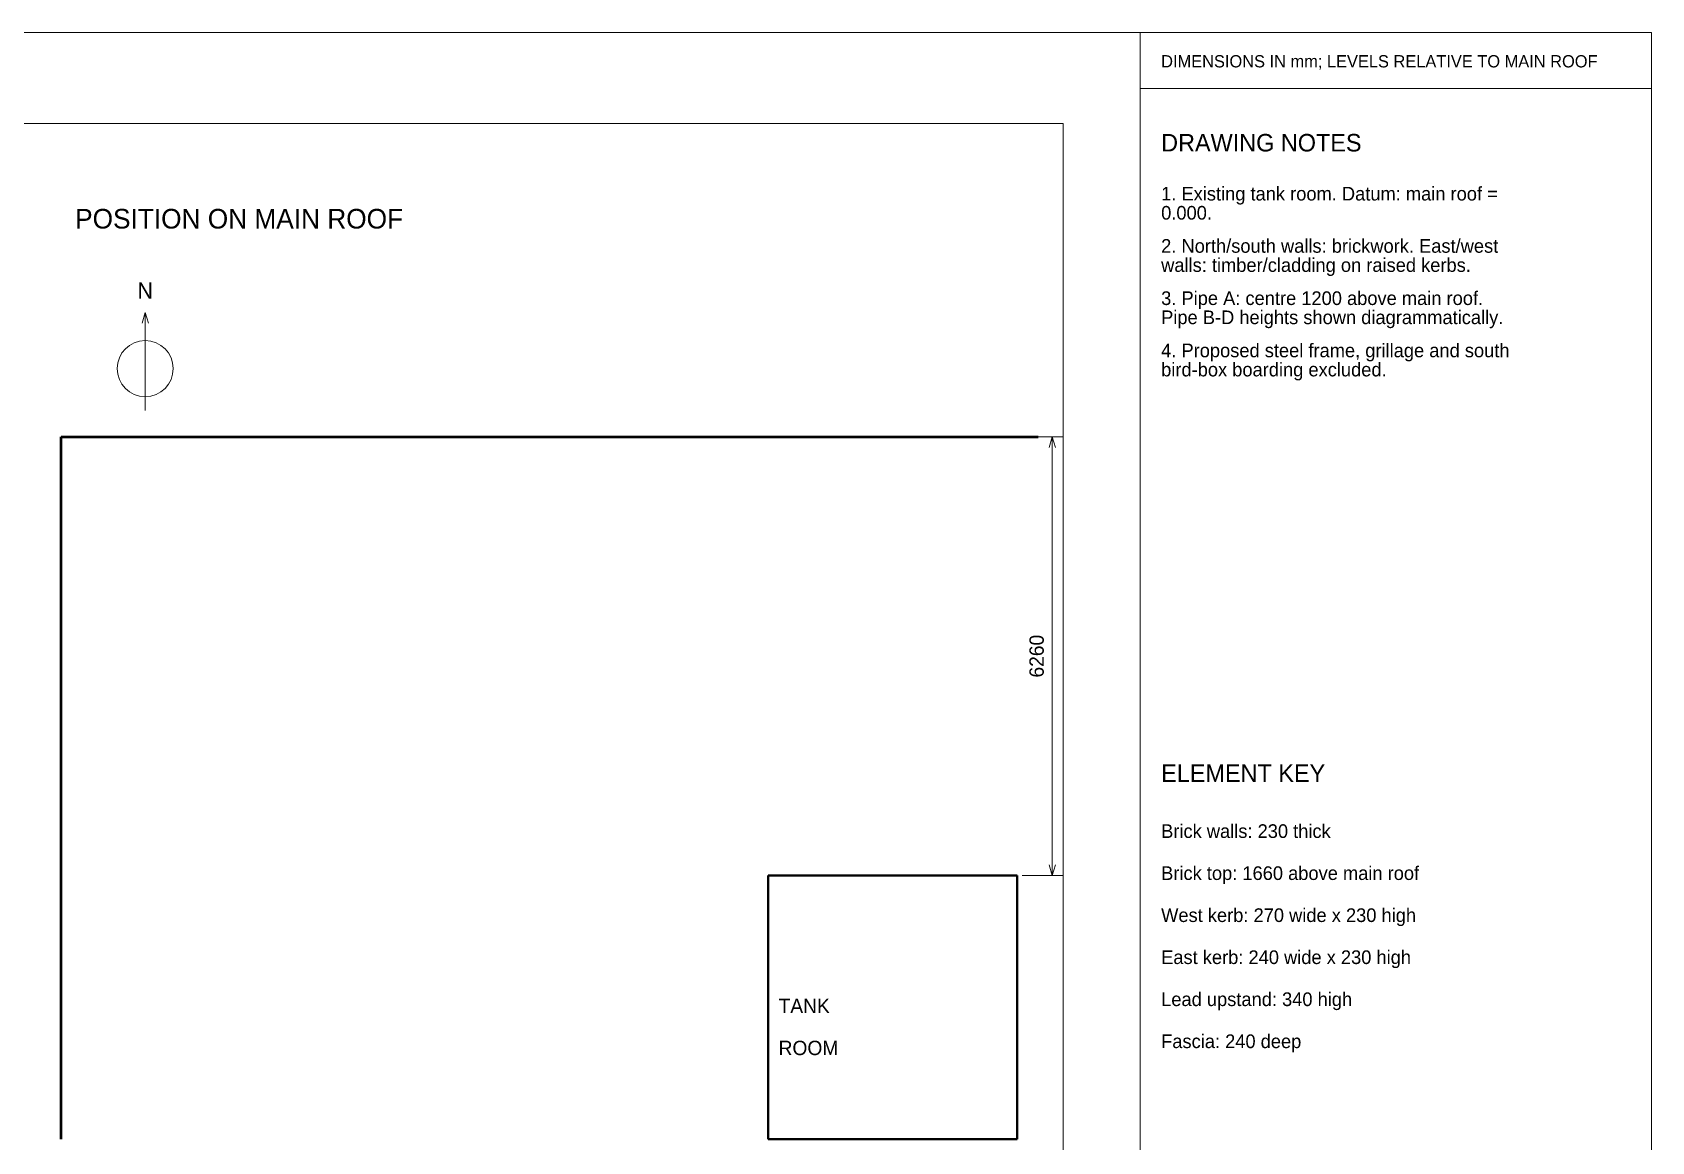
# Paper-space layout '03 Survey and Location' of a CAD drawing. Header units: millimetres. Extents: x 5 to 415, y 7 to 290.
# Drawn here: x 183.9 to 415, y 131.7 to 290 of the extents above; entities that cross this region are included whole.
import ezdxf
from ezdxf.enums import TextEntityAlignment as Align

# ---------------------------------------------------------------- set-up
doc = ezdxf.new("R2010")
doc.units = ezdxf.units.MM
for name, color, linetype in [('DIMENSIONS', 7, 'Continuous'), ('GEOMETRY', 7, 'Continuous'), ('SHEET', 7, 'Continuous'), ('TEXT', 7, 'Continuous')]:
    doc.layers.add(name, color=color, linetype=linetype)

# ---------------------------------------------------------------- blocks, each defined once
blk = doc.blocks.new('SHEET_03')
at = {"layer": 'DIMENSIONS', "lineweight": 15}
for p, q in [((200, 250), (199.55, 248.5)), ((200, 250), (200.45, 248.5)), ((329.45, 232.25), (329, 230.75)), ((329.45, 232.25), (329.9, 230.75)), ((329.45, 169.65), (329, 171.15)), ((329.45, 169.65), (329.9, 171.15))]:
    blk.add_line(p, q, dxfattribs=at)
at = {"layer": 'DIMENSIONS', "lineweight": 13}
for p, q in [((325.15, 232.25), (330.95, 232.25)), ((329.45, 169.65), (329.45, 232.25)), ((325.15, 169.65), (330.95, 169.65))]:
    blk.add_line(p, q, dxfattribs=at)
at = {"layer": 'GEOMETRY', "lineweight": 50}
for p, q in [((188, 132), (188, 232.25)), ((188, 232.25), (327.45, 232.25))]:
    blk.add_line(p, q, dxfattribs=at)
at = {"layer": 'GEOMETRY', "lineweight": 40}
for p, q in [((324.45, 169.65), (288.9, 169.65)), ((288.9, 169.65), (288.9, 132)), ((324.45, 132), (324.45, 169.65)), ((288.9, 132), (324.45, 132))]:
    blk.add_line(p, q, dxfattribs=at)
at = {"layer": 'GEOMETRY', "lineweight": 13}
blk.add_circle((200, 242), 4, dxfattribs=at)
at = {"layer": 'SHEET', "lineweight": 18}
for p, q in [((5, 290), (415, 290)), ((342, 290), (342, 7)), ((415, 290), (415, 7)), ((342, 282), (415, 282)), ((15, 277), (331, 277)), ((331, 277), (331, 17)), ((200, 236), (200, 250))]:
    blk.add_line(p, q, dxfattribs=at)
at = {"layer": 'DIMENSIONS'}
blk.add_text('6260', height=2.05, rotation=90, dxfattribs=at).set_placement((328.25, 200.95), align=Align.CENTER)
at = {"layer": 'TEXT'}
for s, height, p in [('DIMENSIONS IN mm; LEVELS RELATIVE TO MAIN ROOF', 1.75, (345, 285)), ('DRAWING NOTES', 2.5, (345, 273)), ('1. Existing tank room. Datum: main roof =', 1.95, (345, 266)), ('POSITION ON MAIN ROOF', 2.8, (190, 262)), ('0.000.', 1.95, (345, 263.27)), ('2. North/south walls: brickwork. East/west', 1.95, (345, 258.54)), ('walls: timber/cladding on raised kerbs.', 1.95, (345, 255.81)), ('3. Pipe A: centre 1200 above main roof.', 1.95, (345, 251.08)), ('Pipe B-D heights shown diagrammatically.', 1.95, (345, 248.35)), ('4. Proposed steel frame, grillage and south', 1.95, (345, 243.62)), ('bird-box boarding excluded.', 1.95, (345, 240.89)), ('ELEMENT KEY', 2.5, (345, 183)), ('Brick walls: 230 thick', 1.95, (345, 175)), ('Brick top: 1660 above main roof', 1.95, (345, 169)), ('West kerb: 270 wide x 230 high', 1.95, (345, 163)), ('East kerb: 240 wide x 230 high', 1.95, (345, 157)), ('Lead upstand: 340 high', 1.95, (345, 151)), ('TANK', 2.05, (290.4, 150)), ('ROOM', 2.05, (290.4, 144)), ('Fascia: 240 deep', 1.95, (345, 145))]:
    blk.add_text(s, height=height, dxfattribs=at).set_placement(p)
blk.add_text('N', height=2.3, dxfattribs=at).set_placement((200, 252), align=Align.CENTER)

psp = doc.layouts.new('03 Survey and Location')

# ---------------------------------------------------------------- block references
psp.add_blockref('SHEET_03', (0, 0))

doc.saveas('drawing.dxf')
